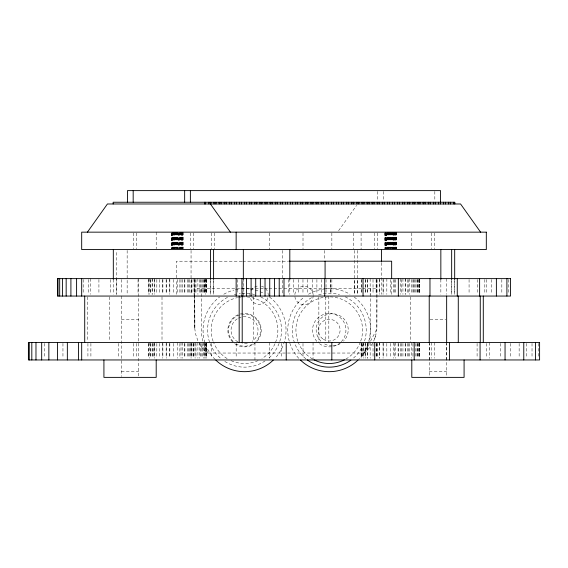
<?xml version="1.0" encoding="UTF-8"?>
<svg xmlns="http://www.w3.org/2000/svg" width="568" height="568" viewBox="0 0 568 568"><rect width="100%" height="100%" fill="white"/><g stroke="black" fill="none" stroke-linecap="round" stroke-linejoin="round"><path stroke-width="0.43" stroke-dasharray="2.84 2.13" d="M116.341 278.625L116.341 294.309L116.341 250.46M176.343 294.309L176.343 279.499M210.572 279.499L210.572 294.309L210.572 279.392M213.596 279.499L213.596 294.309L213.596 279.392M242.919 294.309L242.919 279.499M354.404 250.46L354.404 294.302L354.404 278.625M357.428 250.46L357.428 294.302L357.428 278.625M391.657 294.309L391.657 279.499M429.23 359.956L429.23 343.399M446.654 359.956L446.654 343.399M451.659 279.392L451.659 294.302L451.659 278.625M454.684 279.392L454.684 294.302L454.684 278.625M373.659 341.176L375.469 336.462L376.854 329.028L376.946 278.625L376.854 329.028L369.633 342.965M374.653 338.855L376.115 334.019M369.235 343.746L364.422 353.04L207.263 353.04L201.988 347.616L199.19 343.42M372.494 343.42L369.697 347.616L364.422 353.04L364.706 350.925A41.499 41.499 0 0 0 367.766 344.371M338.599 230.707L356.569 205.424M242.039 261.202L176.343 261.202L176.343 277.752M242.742 261.202L288.068 261.202M249.579 288.736L194.739 288.736L194.831 329.028L195.569 334.019L198.026 341.176M250.46 288.736L263.729 288.736M264.617 288.736L268.153 288.736M269.04 288.736L277.88 288.736M278.767 288.736L283.191 288.736M284.071 288.736L361.908 288.736M362.796 288.736L376.946 288.736M121.346 319.287L138.777 319.287M430.097 319.287L445.781 319.287M121.346 371.571L138.777 371.571M429.23 371.571L446.654 371.571M194.739 278.625L194.767 294.543M194.774 295.424L194.831 329.028L194.739 279.47M538.734 343.399L538.734 358.209M532.024 343.399L532.024 358.209M526.323 343.399L526.323 358.209M519.145 343.399L519.145 358.209M510.561 343.399L510.561 358.209M508.317 279.499L508.317 294.309M501.828 279.499L501.828 294.309M500.649 343.399L500.649 358.209M491.405 279.499L491.405 294.309M489.467 342.525L489.467 358.209M486.315 279.499L486.315 294.309M486.315 343.399L486.315 358.209M484.816 279.499L484.816 294.309M477.361 279.499L477.361 294.309M477.092 343.399L477.092 358.209M469.076 279.499L469.076 294.309M446.654 278.625L446.654 294.309M446.654 342.525L446.654 377.379M440.846 279.392L440.846 294.309M434.825 191.451L434.825 200.575M434.662 233.022L434.662 248.713M434.662 342.525L434.662 358.209M431.637 233.022L431.637 248.713M431.637 342.525L431.637 358.209M429.23 342.525L429.23 377.379M419.716 279.499L419.716 294.309M419.716 343.399L419.716 358.209M419.603 279.499L419.603 294.309M419.603 343.399L419.603 358.209M419.461 279.499L419.461 294.309M419.461 343.399L419.461 358.209M419.269 279.499L419.269 294.309M419.269 343.399L419.269 358.209M418.722 279.499L418.708 294.309M418.708 343.399L418.722 358.209M417.963 279.499L417.963 294.309M417.963 343.399L417.963 358.209M417.48 279.499L417.48 294.309M417.48 343.399L417.48 358.209M416.997 279.499L416.997 294.309M416.997 343.399L416.997 358.209M415.84 279.499L415.811 294.309M415.811 343.399L415.84 358.209M414.484 279.499L414.484 294.309M413.731 279.499L413.731 294.309M412.936 279.499L412.936 294.309M412.936 343.399L412.936 358.209M411.8 233.022L411.8 248.713M411.211 279.499L411.26 294.309M411.211 342.525L411.26 358.209M410.472 296.929L410.472 342.525M409.329 278.625L409.329 294.309M409.329 343.399L409.329 358.209M408.427 279.499L408.427 294.309M408.427 343.399L408.427 358.209M407.313 279.499L407.313 294.309M407.313 343.399L407.313 358.209M405.261 278.625L405.261 294.309M405.261 343.399L405.261 358.209M405.176 278.625L405.176 294.309M405.176 343.399L405.176 358.209M402.939 278.625L402.939 294.309M402.939 343.399L402.939 358.209M401.789 279.499L401.789 294.309M401.789 343.399L401.789 358.209M400.618 278.625L400.618 294.309M400.618 343.399L400.618 358.209M398.211 343.399L398.211 358.209M398.118 343.399L398.118 358.209M396.457 232.156L396.478 248.713M396.286 232.156L396.343 248.713M396.13 232.156L396.13 248.713M395.939 232.156L395.939 248.713M395.832 232.156L395.832 248.713M395.704 232.156L395.704 248.713M395.747 279.499L395.747 294.309M395.747 342.525L395.747 358.209M395.435 232.156L395.442 248.713M395.129 232.156L395.129 248.713M394.973 233.022L394.973 248.713M394.788 232.156L394.788 248.713M394.419 232.156L394.412 248.713M394.377 279.499L394.377 294.309M394.377 343.399L394.377 358.209M394.007 232.156L394.007 248.713M393.794 233.022L393.794 248.713M393.574 232.156L393.574 248.713M393.226 279.499L393.226 294.309M393.226 342.525L393.226 358.209M393.127 232.156L393.113 248.713M392.658 232.156L392.658 248.713M392.403 232.156L392.403 248.713M392.176 232.156L392.176 248.713M391.671 232.156L391.686 248.713M391.182 232.156L391.182 248.713M390.919 232.156L390.919 248.713M390.677 232.156L390.677 248.713M390.606 279.499L390.67 294.309M390.67 343.399L390.606 358.209M390.173 232.156L390.173 248.713M389.662 232.156L389.662 248.713M389.428 232.156L389.428 248.713M388.91 232.156L388.91 248.713M388.704 232.156L388.704 248.713M388.2 232.156L388.2 248.713M388.008 232.156L388.008 248.713M387.539 232.156L387.539 248.713M387.34 232.156L387.34 248.713M386.936 232.156L386.936 248.713M386.858 278.625L386.808 294.309M386.808 343.399L386.858 358.209M386.737 233.022L386.737 248.713M386.396 232.156L386.396 248.713M386.212 233.022L386.212 248.713M385.92 233.022L385.92 248.713M385.764 232.156L385.764 248.713M385.53 232.156L385.53 248.713M385.409 233.022L385.409 248.713M385.132 233.022L385.218 248.713M384.955 232.156L385.005 248.713M384.884 233.022L384.87 248.713M383.343 191.451L383.343 200.575M383.18 279.499L383.18 294.309M383.18 343.399L383.18 358.209M383.066 278.625L383.066 294.309M383.066 342.525L383.066 358.209M381.426 262.736L381.426 294.309M379.623 279.499L379.623 294.309M379.623 342.525L379.623 358.209M379.495 278.625L379.495 294.309M379.495 342.525L379.495 358.209M377.621 191.451L377.621 200.575M377.45 233.022L377.45 248.713M377.45 343.399L377.45 358.209M376.946 343.399L376.946 358.209M376.229 279.499L376.229 294.309M376.229 343.399L376.229 358.209M376.13 279.499L376.13 294.309M376.13 343.399L376.13 358.209M374.426 233.022L374.426 248.713M373.013 279.499L373.048 294.309M373.013 343.399L373.048 358.209M370.265 288.736L370.265 330.178A41.499 41.499 0 0 1 368.348 342.653M370.137 278.625L370.18 294.309M370.137 342.525L370.187 358.209M367.688 279.499L367.688 294.309M367.688 342.525L367.688 358.209M367.581 279.499L367.581 294.309M367.581 342.525L367.581 358.209M365.558 279.499L365.558 294.309M365.558 343.399L365.558 358.209M365.472 279.499L365.472 294.309M365.472 342.525L365.472 358.209M363.839 342.525L363.839 358.209M363.811 343.399L363.811 358.209M362.611 343.399L362.597 358.209M361.88 279.499L361.866 294.309M361.866 343.399L361.88 358.209M361.624 279.499L361.624 294.309M361.624 343.399L361.624 358.209M361.092 233.022L361.092 249.579M361.092 342.525L361.092 358.209M353.708 233.022L353.708 248.713M331.854 233.022L331.854 248.713M331.854 279.499L331.854 294.309M330.469 279.499L330.469 294.309M330.434 279.499L330.434 294.309M328.822 296.056L328.822 341.652M326.053 279.499L326.053 294.309M325.798 296.929L325.798 341.652M324.662 250.46L324.662 260.101M321.495 279.499L321.495 294.309M318.854 296.929L318.854 342.525M316.901 279.499L316.901 294.309M313.046 342.525L313.046 359.956M312.286 279.499L312.286 294.309M307.643 279.499L307.643 294.309M303.007 233.022L303.007 248.713M302.964 279.499L302.964 294.309M303 343.399L303 358.209M298.264 279.499L298.264 294.309M293.535 279.499L293.535 294.309M289.808 278.625L289.808 294.309M288.785 279.499L288.785 294.309M282.672 250.46L282.672 294.309M281.771 343.399L281.771 358.209M269.481 233.022L269.481 249.579M269.481 342.525L269.481 358.209M254.954 342.525L254.954 359.956M253.626 296.929L253.626 341.652M243.338 278.625L243.338 296.056M237.566 279.499L237.53 294.309M236.174 343.399L236.174 358.209M214.292 233.022L214.292 248.713M211.388 233.022L211.388 248.713M211.388 343.399L211.388 358.209M207.263 353.04L206.979 350.925A41.499 41.499 0 0 1 203.919 344.371M206.369 279.499L206.369 294.309M206.369 342.525L206.369 358.209M206.262 279.499L206.262 294.309M206.262 343.399L206.262 358.209M206.113 279.499L206.113 294.309M206.113 343.399L206.113 358.209M205.928 279.499L205.928 294.309M205.928 343.399L205.928 358.209M205.375 278.625L205.36 294.309M205.375 342.525L205.36 358.209M204.949 279.499L204.949 294.309M204.615 279.499L204.615 294.309M204.615 342.525L204.615 358.209M204.132 279.499L204.132 294.309M204.132 343.399L204.132 358.209M203.656 279.499L203.656 294.309M203.656 342.525L203.656 358.209M202.464 279.499L202.492 294.309M202.492 343.399L202.471 358.209M201.42 288.736L201.42 330.178A41.499 41.499 0 0 0 203.337 342.653M201.136 279.499L201.136 294.309M201.136 343.399L201.136 358.209M200.383 279.499L200.383 294.309M200.383 343.399L200.383 358.209M199.588 279.499L199.588 294.309M199.588 342.525L199.588 358.209M197.863 278.625L197.912 294.309M197.863 342.525L197.912 358.209M195.981 279.499L195.981 294.309M195.981 343.399L195.981 358.209M195.08 279.499L195.08 294.309M195.08 342.525L195.08 358.209M193.965 278.625L193.965 294.309M193.965 343.399L193.965 358.209M193.574 233.022L193.574 248.713M193.574 343.399L193.574 358.209M193.283 343.399L193.283 358.209M191.913 279.499L191.913 294.309M191.913 343.399L191.913 358.209M191.828 279.499L191.828 294.309M191.828 343.399L191.828 358.209M191.054 250.46L191.054 294.309M191.054 342.525L191.054 358.209M190.55 233.022L190.55 248.713M190.55 343.399L190.55 358.209M189.591 279.499L189.591 294.309M189.591 343.399L189.591 358.209M188.441 279.499L188.441 294.309M188.441 343.399L188.441 358.209M187.27 279.499L187.27 294.309M187.27 343.399L187.27 358.209M184.863 279.499L184.863 294.309M184.863 343.399L184.863 358.209M184.77 279.499L184.77 294.309M184.77 343.399L184.77 358.209M183.13 232.156L183.109 248.713M182.939 232.156L182.995 248.713M182.782 232.156L182.782 248.713M182.591 232.156L182.591 248.713M182.484 233.022L182.484 248.713M182.356 232.156L182.356 248.713M182.399 279.499L182.399 294.309M182.399 342.525L182.399 358.209M182.087 232.156L182.094 248.713M181.781 232.156L181.781 248.713M181.618 232.156L181.618 248.713M181.44 233.022L181.44 248.713M181.071 232.156L181.064 248.713M181.029 279.499L181.029 294.309M181.029 342.525L181.029 358.209M180.659 232.156L180.659 248.713M180.446 232.156L180.446 248.713M180.226 232.156L180.226 248.713M179.878 279.499L179.878 294.309M179.878 343.399L179.878 358.209M179.779 232.156L179.765 248.713M179.31 232.156L179.31 248.713M179.055 233.022L179.055 248.713M178.828 233.022L178.828 248.713M178.338 232.156L178.324 248.713M177.834 232.156L177.834 248.713M177.571 232.156L177.571 248.713M177.33 232.156L177.33 248.713M177.259 279.499L177.322 294.309M177.322 342.525L177.259 358.209M176.826 232.156L176.826 248.713M176.314 232.156L176.314 248.713M176.08 232.156L176.08 248.713M175.562 232.156L175.562 248.713M175.356 232.156L175.356 248.713M174.852 232.156L174.852 248.713M174.66 232.156L174.66 248.713M174.191 232.156L174.191 248.713M173.993 233.022L173.993 248.713M173.588 232.156L173.588 248.713M173.51 279.499L173.46 294.309M173.46 343.399L173.51 358.209M173.389 232.156L173.389 248.713M173.048 232.156L173.048 248.713M172.864 232.156L172.864 248.713M172.573 233.022L172.573 248.713M172.416 232.156L172.416 248.713M172.182 232.156L172.182 248.713M172.061 233.022L172.061 248.713M171.784 233.022L171.87 248.713M171.657 232.156L171.607 248.713M171.522 233.022L171.536 248.713M169.832 279.499L169.832 294.309M169.832 343.399L169.832 358.209M169.718 278.625L169.654 294.309M169.718 343.399L169.718 358.209M166.275 279.499L166.275 294.309M166.275 342.525L166.275 358.209M166.147 279.499L166.147 294.309M166.147 343.399L166.147 358.209M162.881 279.499L162.881 294.309M162.881 343.399L162.881 358.209M162.782 279.499L162.782 294.309M162.782 342.525L162.782 358.209M162.008 296.929L162.008 341.652M159.7 279.499L159.665 294.309M159.7 343.399L159.665 358.209M156.839 279.499L156.789 294.309M156.839 343.399L156.789 358.209M156.2 232.156L156.2 248.713M154.34 278.625L154.34 294.309M154.34 342.525L154.34 358.209M154.233 279.499L154.233 294.309M154.233 343.399L154.233 358.209M153.8 343.399L153.8 358.209M152.21 278.625L152.21 294.309M152.21 343.399L152.21 358.209M152.125 278.625L152.125 294.309M152.125 343.399L152.125 358.209M150.492 279.499L150.492 294.309M150.492 343.399L150.492 358.209M150.463 279.499L150.463 294.309M150.463 343.399L150.463 358.209M149.263 278.625L149.249 294.309M149.263 342.525L149.249 358.209M148.518 279.499L148.532 294.309M148.518 343.399L148.532 358.209M148.276 278.625L148.276 294.309M148.276 343.399L148.276 358.209M138.777 278.625L138.777 376.506M138.031 279.499L138.031 294.309M136.363 233.022L136.363 248.713M136.363 343.399L136.363 358.209M133.338 233.022L133.338 248.713M133.338 343.399L133.338 358.209M127.154 250.46L127.154 294.309M121.346 279.499L121.346 294.309M121.346 296.056L121.346 376.506M118.449 343.399L118.449 358.209M113.316 279.392L113.316 294.309M110.732 279.499L110.732 294.309M109.731 296.929L109.731 341.652M98.917 279.499L98.917 294.309M90.908 343.399L90.908 358.209M90.639 278.625L90.639 294.309M88.374 279.499L88.374 294.309M87.926 343.399L87.926 358.209M87.735 296.929L87.735 341.652M83.184 279.499L83.184 294.309M62.949 343.399L62.949 358.209M44.226 343.399L44.226 358.209M233.199 341.524A16.046 16.046 0 0 1 233.199 318.825A16.046 16.046 0 0 1 255.891 318.825A16.046 16.046 0 0 1 255.891 341.524M252.568 344.073A16.046 16.046 0 0 1 236.522 344.073M320.835 341.148A16.046 16.046 0 0 1 320.835 318.456A16.046 16.046 0 0 1 343.534 318.456A16.046 16.046 0 0 1 343.534 341.148M340.211 343.704A16.046 16.046 0 0 1 333.018 345.827M332.181 345.848A16.046 16.046 0 0 1 324.158 343.704M313.224 295.488A9.223 9.223 0 0 1 299.62 303.61A9.223 9.223 0 0 1 298.931 287.784A9.223 9.223 0 0 1 313.188 294.685M238.461 318.123A13.504 13.504 0 0 1 256.175 323.32A13.504 13.504 0 0 1 252.149 341.332M247.307 343.391A13.504 13.504 0 0 1 242.032 343.441M237.907 341.929A13.504 13.504 0 0 1 237.687 318.541M265.583 288.601A9.223 9.223 0 0 1 261.834 303.916A9.223 9.223 0 0 1 249.984 293.514M251.077 290.511A9.223 9.223 0 0 1 259.065 285.896M261.45 286.208A9.223 9.223 0 0 1 263.673 287.131M269.473 297A41.499 41.499 0 0 1 275.04 358.323M215.201 359.516A41.499 41.499 0 0 1 219.617 297M223.799 294.238A41.499 41.499 0 0 1 233.803 290.092M235.415 289.694A41.499 41.499 0 0 1 240.385 288.885M241.215 288.807A41.499 41.499 0 0 1 244.545 288.679M246.207 288.707A41.499 41.499 0 0 1 249.544 288.977M250.381 289.091A41.499 41.499 0 0 1 259.256 291.37M260.037 291.675A41.499 41.499 0 0 1 263.843 293.436M260.889 297.007A36.977 36.977 0 0 1 267.926 358.827M265.1 360.914A36.977 36.977 0 0 1 223.65 360.68M220.178 357.982A36.977 36.977 0 0 1 210.139 343.718M209.535 342.071A36.977 36.977 0 0 1 228.577 296.823M234.314 294.643A36.977 36.977 0 0 1 240.37 293.436M242.117 293.28A36.977 36.977 0 0 1 250.026 293.606M251.745 293.904A36.977 36.977 0 0 1 255.153 294.749M240.221 314.033A16.713 16.713 0 0 1 256.963 341.361M255.735 342.589A16.713 16.713 0 0 1 233.363 342.589M232.731 341.993A16.713 16.713 0 0 1 239.384 314.281M241.94 296.95A33.327 33.327 0 0 1 275.331 342.93M274.99 343.732A33.327 33.327 0 0 1 261.954 358.593M258.106 360.616A33.327 33.327 0 0 1 230.984 360.616M227.143 358.593A33.327 33.327 0 0 1 213.433 342.113M213.128 341.29A33.327 33.327 0 0 1 237.609 297.582M238.468 297.412A33.327 33.327 0 0 1 241.066 297.036M354.176 297A41.499 41.499 0 0 1 358.593 359.516M298.754 358.323A41.499 41.499 0 0 1 304.32 297M308.495 294.238A41.499 41.499 0 0 1 325.081 288.885M325.918 288.807A41.499 41.499 0 0 1 349.994 294.238M345.216 296.823A36.977 36.977 0 0 1 364.258 342.071M363.655 343.718A36.977 36.977 0 0 1 353.615 357.982M305.868 358.827A36.977 36.977 0 0 1 312.904 297.007M318.634 294.749A36.977 36.977 0 0 1 339.472 294.643M316.83 341.361A16.713 16.713 0 0 1 317.846 317.952A16.713 16.713 0 0 1 341.269 318.563A16.713 16.713 0 0 1 341.063 341.993M340.431 342.589A16.713 16.713 0 0 1 319.422 343.697M297.831 341.29A33.327 33.327 0 0 1 329.248 296.851A33.327 33.327 0 0 1 360.666 341.29M360.361 342.113A33.327 33.327 0 0 1 345.912 359.033M312.585 359.033A33.327 33.327 0 0 1 298.136 342.113M323.377 339.316A10.863 10.863 0 0 0 340.097 330.69A10.863 10.863 0 0 0 324.264 320.522A10.863 10.863 0 0 0 323.377 339.316"/><path stroke-width="0.85" d="M451.659 279.392L451.659 249.579M454.684 279.392L454.684 249.579M87.408 232.156L107.43 203.983L460.57 203.983L480.592 232.156M288.956 261.202L391.657 261.202L391.657 278.625M210.401 203.983L230.423 232.156M535.525 342.525L535.525 359.956M523.774 342.525L523.774 359.956M506.904 278.625L506.904 296.056M505.051 342.525L505.051 359.956M496.382 278.625L496.382 296.056M483.29 296.056L483.29 342.525M480.258 296.056L480.258 342.525M480.074 342.525L480.074 359.956M479.619 278.625L479.619 296.056M464.084 359.956L464.084 377.379L411.8 377.379L411.8 359.956M458.277 296.056L458.277 342.525M457.268 278.625L457.268 296.056M454.847 203.983L454.847 202.236L113.153 202.236L113.153 203.983M453.889 202.236L453.889 203.983M450.601 202.236L450.601 203.983M449.551 342.525L449.551 359.956M448.685 202.236L448.685 203.983M446.654 296.056L446.654 342.525M445.497 202.236L445.497 203.983M443.58 202.236L443.58 203.983M440.846 249.579L440.846 279.392M440.548 202.236L440.548 190.621L127.452 190.621L127.452 202.236M440.392 202.236L440.392 203.983M438.482 202.236L438.482 203.983M435.294 202.236L435.294 203.983M433.377 202.236L433.377 203.983M430.189 202.236L430.189 203.983M429.969 278.625L429.969 296.056M429.23 296.056L429.23 342.525M428.272 202.236L428.272 203.983M425.084 202.236L425.084 203.983M423.167 202.236L423.167 203.983M419.979 202.236L419.979 203.983M418.062 202.236L418.062 203.983M414.874 202.236L414.874 203.983M414.2 342.525L414.2 359.956M412.957 202.236L412.957 203.983M409.769 202.236L409.769 203.983M407.852 202.236L407.852 203.983M404.665 202.236L404.665 203.983M402.748 202.236L402.748 203.983M399.56 202.236L399.56 203.983M398.345 278.625L398.345 296.056M397.643 202.236L397.643 203.983M394.455 202.236L394.455 203.983M392.538 202.236L392.538 203.983M389.35 202.236L389.35 203.983M387.44 202.236L387.44 203.983M384.252 202.236L384.252 203.983M382.335 202.236L382.335 203.983M381.426 249.579L381.426 261.855M379.147 202.236L379.147 203.983M377.23 202.236L377.23 203.983M374.717 342.525L374.717 359.956M374.042 202.236L374.042 203.983M372.125 202.236L372.125 203.983M369.079 202.236L369.079 203.983M367.162 202.236L367.162 203.983M363.974 202.236L363.974 203.983M363.051 278.625L363.051 296.056M362.057 202.236L362.057 203.983M358.869 202.236L358.869 203.983M356.952 202.236L356.952 203.983M353.765 202.236L353.765 203.983M351.848 202.236L351.848 203.983M348.66 202.236L348.66 203.983M346.743 202.236L346.743 203.983M343.555 202.236L343.555 203.983M341.638 202.236L341.638 203.983M338.45 202.236L338.45 203.983M336.533 202.236L336.533 203.983M333.345 202.236L333.345 203.983M331.826 342.525L331.826 359.956M331.428 202.236L331.428 203.983M328.24 202.236L328.24 203.983M326.33 202.236L326.33 203.983M325.081 261.202L325.081 278.625M324.726 278.625L324.726 296.056M323.142 202.236L323.142 203.983M321.225 202.236L321.225 203.983M318.037 202.236L318.037 203.983M316.12 202.236L316.12 203.983M312.933 202.236L312.933 203.983M311.015 202.236L311.015 203.983M307.828 202.236L307.828 203.983M305.911 202.236L305.911 203.983M302.723 202.236L302.723 203.983M300.806 202.236L300.806 203.983M297.618 202.236L297.618 203.983M295.701 202.236L295.701 203.983M292.513 202.236L292.513 203.983M290.596 202.236L290.596 203.983M289.808 249.579L289.808 279.392M287.408 202.236L287.408 203.983M286.229 342.525L286.229 359.956M285.491 202.236L285.491 203.983M284 278.625L284 296.056M282.303 202.236L282.303 203.983M280.386 202.236L280.386 203.983M279.215 278.625L279.215 296.056M277.198 202.236L277.198 203.983M275.288 202.236L275.288 203.983M274.465 278.625L274.465 296.056M272.1 202.236L272.1 203.983M270.183 202.236L270.183 203.983M269.736 278.625L269.736 296.056M266.995 202.236L266.995 203.983M265.079 202.236L265.079 203.983M265.036 278.625L265.036 296.056M261.891 202.236L261.891 203.983M260.357 278.625L260.357 296.056M259.974 202.236L259.974 203.983M256.786 202.236L256.786 203.983M255.714 278.625L255.714 296.056M254.869 202.236L254.869 203.983M251.681 202.236L251.681 203.983M251.099 278.625L251.099 296.056M249.764 202.236L249.764 203.983M246.576 202.236L246.576 203.983M246.505 278.625L246.505 296.056M244.659 202.236L244.659 203.983M243.338 249.579L243.338 279.392M242.202 296.056L242.202 342.525M241.947 278.625L241.947 296.056M241.471 202.236L241.471 203.983M239.554 202.236L239.554 203.983M239.171 296.056L239.171 342.525M236.366 202.236L236.366 203.983M236.146 232.156L236.146 249.579M236.146 278.625L236.146 296.056M234.449 202.236L234.449 203.983M231.261 202.236L231.261 203.983M229.344 202.236L229.344 203.983M226.156 202.236L226.156 203.983M224.239 202.236L224.239 203.983M221.059 202.236L221.059 203.983M219.141 202.236L219.141 203.983M215.954 202.236L215.954 203.983M214.037 202.236L214.037 203.983M213.596 249.579L213.596 279.392M210.849 202.236L210.849 203.983M210.572 249.579L210.572 279.392M208.932 202.236L208.932 203.983M205.644 202.236L205.644 203.983M204.686 202.236L204.686 203.983M190.379 190.621L190.379 202.236M184.657 190.621L184.657 202.236M156.2 359.956L156.2 377.379L103.923 377.379L103.923 359.956M133.175 190.621L133.175 202.236M113.316 249.579L113.316 279.392M84.71 296.056L84.71 342.525M81.685 278.625L81.685 296.056M81.685 342.525L81.685 359.956M78.533 342.525L78.533 359.956M76.595 278.625L76.595 296.056M70.908 278.625L70.908 296.056M67.351 342.525L67.351 359.956M66.165 278.625L66.165 296.056M62.409 278.625L62.409 296.056M59.683 278.625L59.683 296.056M58.014 278.625L58.014 296.056M57.439 342.525L57.439 359.956M48.855 342.525L48.855 359.956M41.677 342.525L41.677 359.956M35.976 342.525L35.976 359.956M31.815 342.525L31.815 359.956M29.266 342.525L29.266 359.956M273.3 360.098A41.499 41.499 0 0 1 215.797 360.098M357.996 360.098A41.499 41.499 0 0 1 300.493 360.098M350.868 360.169A36.977 36.977 0 0 1 307.26 359.906M344.385 359.863A33.327 33.327 0 0 1 314.111 359.863M486.315 232.156L81.685 232.156L81.685 249.579L486.315 249.579L486.315 232.156M510.554 278.625L57.446 278.625L57.446 296.056L510.554 296.056L510.554 278.625M539.6 342.525L28.4 342.525L28.4 359.956L539.6 359.956L539.6 342.525"/></g></svg>
